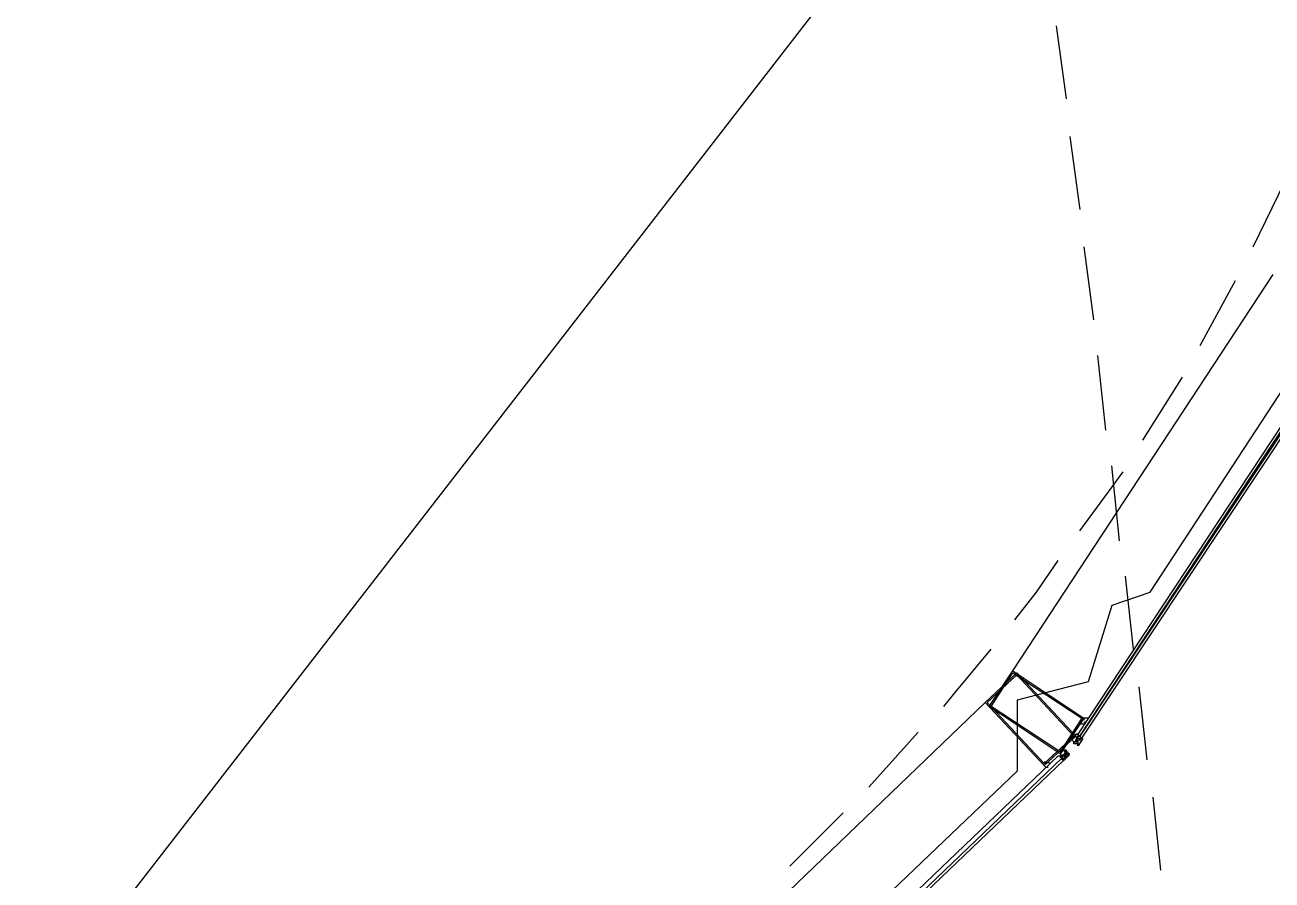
# Model space of a CAD drawing. Header units: feet. Extents: x -84 to 198, y -22 to 181.
# Drawn here: x 127.56 to 135.99, y 95.83 to 101.61 of the extents above; entities that cross this region are included whole.
import ezdxf

# ---------------------------------------------------------------- set-up
doc = ezdxf.new("R2010")
doc.units = ezdxf.units.FT
doc.layers.add('A-AREA-COMUN', color=252, linetype='CONTINUOUS')
doc.layers.add('A-LINEA', color=7, linetype='CONTINUOUS')

msp = doc.modelspace()

# ---------------------------------------------------------------- linework, layer by layer
at = {"layer": 'A-AREA-COMUN'}
msp.add_lwpolyline([(125.2, 91.3778), (128.288, 92.2844), (128.512, 92.6044), (129.088, 92.6044), (131.6, 94.1333), (131.68, 94.5244), (132.128, 94.5244), (134.272, 96.5689), (134.272, 97.0489), (134.752, 97.1733), (134.912, 97.6889), (135.168, 97.7778), (136.32, 99.5378)], dxfattribs=at)
at = {"layer": 'A-LINEA'}
for p, q in [((124.6928, 91.1125), (138.3191, 108.6919)), ((134.5333, 101.6044), (134.6, 101.1111)), ((134.6267, 100.8578), (134.6933, 100.3644)), ((135.8667, 100.1111), (136.08, 100.5511)), ((134.72, 100.1111), (134.7867, 99.6178)), ((134.24, 97.2444), (136, 99.9244)), ((135.5067, 99.4444), (135.7467, 99.8844)), ((134.8133, 99.3778), (134.8667, 98.8711)), ((135.12, 98.8044), (135.3867, 99.2311)), ((134.9067, 98.6311), (134.96, 98.1244)), ((135, 97.8844), (135.0533, 97.3911)), ((135.0933, 97.1378), (135.1467, 96.6444)), ((134.0533, 97.0311), (131.7333, 94.8044)), ((134.7333, 96.9111), (134.7333, 96.9111)), ((133.2667, 96.4578), (133.6, 96.8311)), ((134.6667, 96.8178), (134.6667, 96.8178)), ((134.6667, 96.8178), (134.6667, 96.8178)), ((134.68, 96.8178), (134.6667, 96.8178)), ((134.6667, 96.8178), (134.6667, 96.8178)), ((134.6667, 96.8178), (134.6667, 96.8178)), ((134.6667, 96.8044), (134.6667, 96.8178)), ((134.64, 96.7778), (134.64, 96.7778)), ((134.64, 96.7778), (134.64, 96.7778)), ((134.6533, 96.8044), (134.6533, 96.8044)), ((134.6533, 96.7644), (134.6533, 96.7644)), ((134.6533, 96.7644), (134.6533, 96.7644)), ((134.6533, 96.7644), (134.6533, 96.7644)), ((134.6533, 96.7644), (134.6533, 96.7644)), ((134.6533, 96.7644), (134.6667, 96.7644)), ((134.6533, 96.7644), (134.6533, 96.7644)), ((134.6533, 96.7644), (134.6667, 96.7644)), ((134.6533, 96.7644), (134.6533, 96.7644)), ((134.6533, 96.7644), (134.6533, 96.7644)), ((134.6533, 96.7644), (134.6533, 96.7644)), ((134.6533, 96.7644), (134.6533, 96.7644)), ((134.6533, 96.7644), (134.6667, 96.7644)), ((134.6533, 96.7644), (134.6533, 96.7644)), ((134.6533, 96.7644), (134.6533, 96.7644)), ((134.6533, 96.7644), (134.6533, 96.7644)), ((134.6533, 96.7644), (134.6533, 96.7644)), ((134.6533, 96.7644), (134.6533, 96.7644)), ((134.6533, 96.7644), (134.6533, 96.7644)), ((134.6533, 96.7644), (134.6533, 96.7644)), ((134.6533, 96.7644), (134.6533, 96.7644)), ((134.6667, 96.7644), (134.6533, 96.7644)), ((134.6667, 96.7644), (134.6533, 96.7644)), ((134.6533, 96.7644), (134.6533, 96.7644)), ((134.6533, 96.7644), (134.6533, 96.7644)), ((134.6667, 96.7778), (134.6667, 96.7778)), ((134.6667, 96.7778), (134.6667, 96.7778)), ((134.6667, 96.7778), (134.6667, 96.7778)), ((134.6667, 96.7778), (134.6667, 96.7778)), ((134.6667, 96.7778), (134.6667, 96.7778)), ((134.6667, 96.7778), (134.6667, 96.7778)), ((134.6667, 96.7778), (134.68, 96.7778)), ((134.6667, 96.7778), (134.68, 96.7778)), ((134.6667, 96.7644), (134.6667, 96.7778)), ((134.6667, 96.7644), (134.6667, 96.7644)), ((134.6667, 96.7644), (134.6667, 96.7644)), ((134.6667, 96.7644), (134.6667, 96.7644)), ((134.6667, 96.7644), (134.68, 96.7644)), ((134.6667, 96.7644), (134.6667, 96.7644)), ((134.6667, 96.7644), (134.6667, 96.7644)), ((134.6667, 96.7644), (134.6667, 96.7644)), ((134.6667, 96.7644), (134.6667, 96.7644)), ((134.6667, 96.7644), (134.6667, 96.7644)), ((134.6667, 96.7644), (134.6667, 96.7644)), ((134.6667, 96.7644), (134.6667, 96.7644)), ((134.6667, 96.7644), (134.6667, 96.7644)), ((134.6667, 96.7644), (134.6667, 96.7644)), ((134.6667, 96.7644), (134.6667, 96.7644)), ((134.6667, 96.7644), (134.6667, 96.7644)), ((134.6667, 96.7644), (134.6667, 96.7644)), ((134.6667, 96.7644), (134.6667, 96.7644)), ((134.68, 96.7644), (134.6667, 96.7644)), ((134.68, 96.7644), (134.6667, 96.7644)), ((134.6667, 96.7644), (134.6667, 96.7644)), ((134.68, 96.7644), (134.6667, 96.7644)), ((134.6667, 96.7644), (134.6667, 96.7644)), ((134.6667, 96.7511), (134.6667, 96.7511)), ((134.6667, 96.7511), (134.6667, 96.7511)), ((134.6667, 96.7511), (134.6667, 96.7511)), ((134.6667, 96.7511), (134.6667, 96.7511)), ((134.6667, 96.7511), (134.6667, 96.7511)), ((134.6667, 96.7511), (134.6667, 96.7511)), ((134.6667, 96.7511), (134.6667, 96.7511)), ((134.6667, 96.7511), (134.6667, 96.7511)), ((134.68, 96.8044), (134.68, 96.8044)), ((134.68, 96.8044), (134.68, 96.8044)), ((134.68, 96.8044), (134.68, 96.8044)), ((134.68, 96.8044), (134.6933, 96.8044)), ((134.68, 96.8044), (134.68, 96.8044)), ((134.68, 96.8044), (134.68, 96.8044)), ((134.68, 96.8044), (134.68, 96.8044)), ((134.68, 96.8044), (134.68, 96.8044)), ((134.68, 96.8044), (134.68, 96.8044)), ((134.68, 96.8044), (134.68, 96.8044)), ((134.68, 96.8044), (134.68, 96.8044)), ((134.68, 96.7911), (134.68, 96.8044)), ((134.6933, 96.8044), (134.68, 96.8044)), ((134.68, 96.7911), (134.68, 96.8044)), ((134.68, 96.8044), (134.68, 96.8044)), ((134.68, 96.8044), (134.68, 96.8044)), ((134.68, 96.7911), (134.68, 96.7911)), ((134.68, 96.7911), (134.68, 96.7911)), ((134.68, 96.7911), (134.68, 96.7911)), ((134.68, 96.7911), (134.6933, 96.7911)), ((134.68, 96.7911), (134.68, 96.7911)), ((134.68, 96.7911), (134.68, 96.7911)), ((134.68, 96.7911), (134.68, 96.7911)), ((134.68, 96.7911), (134.68, 96.7911)), ((134.68, 96.7911), (134.68, 96.7911)), ((134.68, 96.7911), (134.68, 96.7911)), ((134.68, 96.7911), (134.6933, 96.7911)), ((134.68, 96.7911), (134.68, 96.7911)), ((134.68, 96.7911), (134.68, 96.7911)), ((134.68, 96.7911), (134.68, 96.7911)), ((134.68, 96.7911), (134.68, 96.7911)), ((134.68, 96.7911), (134.68, 96.7911)), ((134.68, 96.7911), (134.68, 96.7911)), ((134.68, 96.7911), (134.68, 96.7911)), ((134.68, 96.7911), (134.68, 96.7911)), ((134.68, 96.7911), (134.68, 96.7911)), ((134.68, 96.7911), (134.68, 96.7911)), ((134.68, 96.7778), (134.68, 96.7778)), ((134.68, 96.7778), (134.68, 96.7644)), ((134.68, 96.7778), (134.68, 96.7778)), ((134.68, 96.7778), (134.6933, 96.7778)), ((134.68, 96.7778), (134.68, 96.7778)), ((134.68, 96.7778), (134.68, 96.7778)), ((134.68, 96.7778), (134.68, 96.7778)), ((134.68, 96.7778), (134.68, 96.7778)), ((134.68, 96.7778), (134.68, 96.7778)), ((134.68, 96.7778), (134.68, 96.7778)), ((134.68, 96.7778), (134.68, 96.7778)), ((134.68, 96.7778), (134.68, 96.7778)), ((134.68, 96.7778), (134.68, 96.7778)), ((134.68, 96.7778), (134.68, 96.7778)), ((134.68, 96.7778), (134.6933, 96.7778)), ((134.68, 96.7778), (134.68, 96.7778)), ((134.68, 96.7778), (134.68, 96.7778)), ((134.68, 96.7778), (134.68, 96.7778)), ((134.68, 96.7778), (134.68, 96.7778)), ((134.68, 96.7644), (134.68, 96.7778)), ((134.68, 96.7778), (134.68, 96.7778)), ((134.68, 96.7778), (134.68, 96.7778)), ((134.68, 96.7778), (134.68, 96.7778)), ((134.68, 96.7778), (134.68, 96.7778)), ((134.68, 96.7778), (134.68, 96.7778)), ((134.68, 96.7778), (134.68, 96.7778)), ((134.68, 96.7778), (134.68, 96.7778)), ((134.68, 96.7778), (134.68, 96.7778)), ((134.68, 96.7778), (134.68, 96.7778)), ((134.68, 96.7778), (134.68, 96.7778)), ((134.68, 96.7644), (134.68, 96.7644)), ((134.68, 96.7644), (134.68, 96.7511)), ((134.68, 96.7644), (134.68, 96.7644)), ((134.68, 96.7644), (134.68, 96.7644)), ((134.68, 96.7644), (134.68, 96.7644)), ((134.68, 96.7644), (134.68, 96.7644)), ((134.68, 96.7644), (134.68, 96.7644)), ((134.68, 96.7644), (134.68, 96.7644)), ((134.68, 96.7644), (134.68, 96.7644)), ((134.68, 96.7644), (134.68, 96.7644)), ((134.68, 96.7644), (134.68, 96.7644)), ((134.68, 96.7644), (134.68, 96.7644)), ((134.68, 96.7644), (134.68, 96.7644)), ((134.68, 96.7644), (134.68, 96.7644)), ((134.68, 96.7644), (134.68, 96.7644)), ((134.68, 96.7644), (134.68, 96.7644)), ((134.68, 96.7644), (134.68, 96.7644)), ((134.68, 96.7644), (134.68, 96.7644)), ((134.68, 96.7644), (134.68, 96.7644)), ((134.68, 96.7644), (134.68, 96.7644)), ((134.68, 96.7644), (134.68, 96.7644)), ((134.68, 96.7644), (134.68, 96.7644)), ((134.68, 96.7644), (134.68, 96.7644)), ((134.68, 96.7644), (134.68, 96.7644)), ((134.68, 96.7644), (134.68, 96.7644)), ((134.68, 96.7644), (134.68, 96.7644)), ((134.68, 96.7644), (134.68, 96.7644)), ((134.68, 96.7644), (134.68, 96.7644)), ((134.68, 96.7511), (134.68, 96.7511)), ((134.68, 96.7511), (134.68, 96.7511)), ((134.68, 96.7511), (134.68, 96.7511)), ((134.68, 96.7511), (134.68, 96.7511)), ((134.68, 96.7511), (134.68, 96.7511)), ((134.68, 96.7511), (134.68, 96.7511)), ((134.68, 96.7511), (134.68, 96.7511)), ((134.68, 96.7511), (134.68, 96.7511)), ((134.68, 96.7511), (134.68, 96.7511)), ((134.68, 96.7511), (134.68, 96.7511)), ((134.68, 96.7511), (134.68, 96.7511)), ((134.68, 96.7511), (134.68, 96.7511)), ((134.68, 96.7511), (134.68, 96.7511)), ((134.68, 96.7511), (134.68, 96.7511)), ((134.68, 96.7511), (134.68, 96.7511)), ((134.68, 96.7511), (134.68, 96.7511)), ((134.68, 96.7378), (134.68, 96.7511)), ((134.7146, 96.7871), (134.6826, 96.7387)), ((134.6933, 96.8044), (134.6933, 96.8044)), ((134.6933, 96.8044), (134.6933, 96.8044)), ((134.6933, 96.8044), (134.6933, 96.8044)), ((134.6933, 96.8044), (134.6933, 96.8044)), ((134.6933, 96.8044), (134.6933, 96.8044)), ((134.6933, 96.8044), (134.6933, 96.8044)), ((134.6933, 96.8044), (134.6933, 96.8044)), ((134.6933, 96.8044), (134.6933, 96.8044)), ((134.6933, 96.7911), (134.6933, 96.7911)), ((134.6933, 96.7911), (134.6933, 96.7778)), ((134.6933, 96.7911), (134.6933, 96.7911)), ((134.6933, 96.7911), (134.6933, 96.7911)), ((134.6933, 96.7911), (134.6933, 96.7911)), ((134.6933, 96.7911), (134.6933, 96.7911)), ((134.6933, 96.7911), (134.7067, 96.7911)), ((134.6933, 96.7911), (134.6933, 96.7911)), ((134.6933, 96.7911), (134.6933, 96.7911)), ((134.6933, 96.7911), (134.6933, 96.7911)), ((134.6933, 96.7911), (134.6933, 96.7911)), ((134.6933, 96.7911), (134.6933, 96.7911)), ((134.6933, 96.7778), (134.6933, 96.7911)), ((134.6933, 96.7778), (134.6933, 96.7911)), ((134.6933, 96.7911), (134.6933, 96.7911)), ((134.6933, 96.7778), (134.6933, 96.7911)), ((134.6933, 96.7911), (134.6933, 96.7911)), ((134.6933, 96.7911), (134.6933, 96.7911)), ((134.6933, 96.7911), (134.6933, 96.7911)), ((134.6933, 96.7911), (134.6933, 96.7911)), ((134.6933, 96.7911), (134.6933, 96.7911)), ((134.6933, 96.7911), (134.6933, 96.7911)), ((134.6933, 96.7911), (134.6933, 96.7911)), ((134.6933, 96.7911), (134.6933, 96.7911)), ((134.6933, 96.7911), (134.6933, 96.7911)), ((134.6933, 96.7911), (134.6933, 96.7911)), ((134.6933, 96.7911), (134.6933, 96.7911)), ((134.6933, 96.7911), (134.6933, 96.7911)), ((134.6933, 96.7778), (134.6933, 96.7778)), ((134.6933, 96.7778), (134.6933, 96.7778)), ((134.6933, 96.7778), (134.7067, 96.7778)), ((134.6933, 96.7778), (134.6933, 96.7778)), ((134.6933, 96.7778), (134.6933, 96.7778)), ((134.6933, 96.7778), (134.6933, 96.7778)), ((134.6933, 96.7778), (134.6933, 96.7778)), ((134.6933, 96.7778), (134.6933, 96.7778)), ((134.6933, 96.7778), (134.6933, 96.7778)), ((134.6933, 96.7778), (134.6933, 96.7778)), ((134.6933, 96.7778), (134.6933, 96.7778)), ((134.6933, 96.7778), (134.6933, 96.7778)), ((134.6933, 96.7778), (134.6933, 96.7778)), ((134.6933, 96.7778), (134.6933, 96.7778)), ((134.6933, 96.7778), (134.6933, 96.7778)), ((134.6933, 96.7778), (134.6933, 96.7778)), ((134.6933, 96.7778), (134.6933, 96.7778)), ((134.6933, 96.7778), (134.6933, 96.7778)), ((134.6933, 96.7778), (134.6933, 96.7778)), ((134.6933, 96.7778), (134.6933, 96.7778)), ((134.6933, 96.7778), (134.6933, 96.7778)), ((134.6933, 96.7778), (134.6933, 96.7778)), ((134.6933, 96.7778), (134.6933, 96.7778)), ((134.6933, 96.7778), (134.6933, 96.7778)), ((134.6933, 96.7778), (134.6933, 96.7778)), ((134.6933, 96.7778), (134.6933, 96.7778)), ((134.6933, 96.7778), (134.6933, 96.7778)), ((134.6933, 96.7778), (134.6933, 96.7778)), ((134.6933, 96.7778), (134.6933, 96.7778)), ((134.6933, 96.7778), (134.6933, 96.7778)), ((134.6933, 96.7778), (134.6933, 96.7778)), ((134.6933, 96.7778), (134.6933, 96.7778)), ((134.6933, 96.7778), (134.6933, 96.7778)), ((134.6933, 96.7644), (134.6933, 96.7644)), ((134.6933, 96.7644), (134.6933, 96.7644)), ((134.6933, 96.7644), (134.6933, 96.7644)), ((134.6933, 96.7644), (134.6933, 96.7644)), ((134.6933, 96.7644), (134.6933, 96.7644)), ((134.7067, 96.7911), (134.7067, 96.7911)), ((134.7067, 96.7911), (134.7067, 96.7911)), ((134.7067, 96.7911), (134.7067, 96.7911)), ((134.7067, 96.7911), (134.7067, 96.7911)), ((134.7067, 96.7911), (134.7067, 96.7911)), ((134.7067, 96.7911), (134.7067, 96.7911)), ((134.7067, 96.7911), (134.7067, 96.7911)), ((134.7067, 96.7911), (134.7067, 96.7911)), ((134.7067, 96.7911), (134.7067, 96.7911)), ((134.7067, 96.7911), (134.7067, 96.7911)), ((134.7067, 96.7911), (134.7067, 96.7911)), ((134.7067, 96.7778), (134.7067, 96.7778)), ((134.56, 96.6711), (134.56, 96.6711)), ((134.56, 96.6711), (134.56, 96.6711)), ((134.56, 96.6711), (134.56, 96.6711)), ((134.56, 96.6711), (134.56, 96.6578)), ((134.56, 96.6711), (134.56, 96.6711)), ((134.56, 96.6711), (134.56, 96.6711)), ((134.56, 96.6711), (134.56, 96.6711)), ((134.56, 96.6711), (134.56, 96.6711)), ((134.56, 96.6711), (134.56, 96.6711)), ((134.56, 96.6711), (134.56, 96.6711)), ((134.5733, 96.6711), (134.56, 96.6711)), ((134.5733, 96.6711), (134.5733, 96.6578)), ((134.5733, 96.6711), (134.5733, 96.6711)), ((134.5733, 96.6711), (134.5733, 96.6578)), ((134.5733, 96.6711), (134.5733, 96.6711)), ((134.5733, 96.6711), (134.5733, 96.6711)), ((134.5733, 96.6711), (134.5867, 96.6711)), ((134.5733, 96.6711), (134.5733, 96.6711)), ((134.5733, 96.6711), (134.5733, 96.6711)), ((134.5733, 96.6578), (134.5733, 96.6711)), ((134.5733, 96.6711), (134.5733, 96.6711)), ((134.5733, 96.6711), (134.5733, 96.6711)), ((134.5733, 96.6711), (134.5733, 96.6711)), ((134.5733, 96.6578), (134.5733, 96.6711)), ((134.5733, 96.6711), (134.5733, 96.6711)), ((134.5733, 96.6711), (134.5733, 96.6711)), ((134.5733, 96.6578), (134.5733, 96.6578)), ((134.5733, 96.6578), (134.5733, 96.6578)), ((134.5733, 96.6578), (134.5733, 96.6444)), ((134.5733, 96.6578), (134.5733, 96.6578)), ((134.5733, 96.6578), (134.5733, 96.6578)), ((134.5733, 96.6578), (134.5733, 96.6578)), ((134.5733, 96.6578), (134.5733, 96.6578)), ((134.5733, 96.6578), (134.5733, 96.6578)), ((134.5733, 96.6578), (134.5733, 96.6578)), ((134.5733, 96.6578), (134.5733, 96.6578)), ((134.5733, 96.6578), (134.5733, 96.6578)), ((134.5733, 96.6578), (134.5733, 96.6578)), ((134.5733, 96.6578), (134.5733, 96.6578)), ((134.5733, 96.6578), (134.5733, 96.6578)), ((134.5733, 96.6578), (134.5733, 96.6578)), ((134.5733, 96.6578), (134.5733, 96.6578)), ((134.5733, 96.6444), (134.5733, 96.6578)), ((134.5733, 96.6578), (134.5733, 96.6578)), ((134.5733, 96.6578), (134.5733, 96.6578)), ((134.5733, 96.6578), (134.5733, 96.6578)), ((134.5733, 96.6578), (134.5733, 96.6578)), ((134.5733, 96.6578), (134.5733, 96.6578)), ((134.5733, 96.6578), (134.5733, 96.6578)), ((134.5733, 96.6578), (134.5733, 96.6578)), ((134.6245, 96.6769), (134.5826, 96.6368)), ((134.5867, 96.7111), (134.5867, 96.7111)), ((134.5867, 96.7111), (134.5867, 96.7111)), ((134.6, 96.6978), (134.5867, 96.6978)), ((134.6, 96.6844), (134.5867, 96.6844)), ((134.5867, 96.6844), (134.5867, 96.6844)), ((134.5867, 96.6844), (134.5867, 96.6844)), ((134.5867, 96.6844), (134.5867, 96.6844)), ((134.5867, 96.6844), (134.5867, 96.6844)), ((134.5867, 96.6711), (134.5867, 96.6844)), ((134.5867, 96.6711), (134.6, 96.6711)), ((134.5867, 96.6711), (134.5867, 96.6711)), ((134.5867, 96.6711), (134.5867, 96.6711)), ((134.5867, 96.6711), (134.5867, 96.6711)), ((134.5867, 96.6711), (134.5867, 96.6711)), ((134.5867, 96.6711), (134.5867, 96.6711)), ((134.5867, 96.6711), (134.5867, 96.6711)), ((134.5867, 96.6711), (134.5867, 96.6711)), ((134.5867, 96.6711), (134.5867, 96.6711)), ((134.5867, 96.6711), (134.5867, 96.6711)), ((134.5867, 96.6711), (134.5867, 96.6711)), ((134.5867, 96.6711), (134.5867, 96.6578)), ((134.5867, 96.6711), (134.5867, 96.6578)), ((134.5867, 96.6711), (134.5867, 96.6578)), ((134.5867, 96.6711), (134.5867, 96.6711)), ((134.5867, 96.6711), (134.5867, 96.6711)), ((134.5867, 96.6711), (134.5867, 96.6711)), ((134.5867, 96.6711), (134.5867, 96.6711)), ((134.5867, 96.6711), (134.5867, 96.6711)), ((134.5867, 96.6711), (134.5867, 96.6711)), ((134.5867, 96.6711), (134.5867, 96.6711)), ((134.5867, 96.6711), (134.5867, 96.6711)), ((134.5867, 96.6711), (134.5867, 96.6711)), ((134.5867, 96.6711), (134.5867, 96.6711)), ((134.5867, 96.6711), (134.5867, 96.6711)), ((134.5867, 96.6711), (134.6, 96.6711)), ((134.5867, 96.6711), (134.5867, 96.6711)), ((134.5867, 96.6711), (134.5867, 96.6711)), ((134.5867, 96.6711), (134.5867, 96.6711)), ((134.5867, 96.6578), (134.5867, 96.6578)), ((134.5867, 96.6578), (134.5867, 96.6578)), ((134.5867, 96.6578), (134.5867, 96.6444)), ((134.5867, 96.6578), (134.5867, 96.6578)), ((134.5867, 96.6578), (134.5867, 96.6444)), ((134.5867, 96.6578), (134.5867, 96.6578)), ((134.5867, 96.6578), (134.5867, 96.6578)), ((134.5867, 96.6578), (134.5867, 96.6578)), ((134.5867, 96.6578), (134.5867, 96.6578)), ((134.5867, 96.6578), (134.5867, 96.6578)), ((134.5867, 96.6578), (134.5867, 96.6578)), ((134.5867, 96.6578), (134.5867, 96.6578)), ((134.5867, 96.6578), (134.5867, 96.6578)), ((134.5867, 96.6578), (134.5867, 96.6578)), ((134.6, 96.6578), (134.5867, 96.6578)), ((134.5867, 96.6578), (134.5867, 96.6578)), ((134.5867, 96.6578), (134.5867, 96.6578)), ((134.5867, 96.6578), (134.5867, 96.6578)), ((134.5867, 96.6578), (134.5867, 96.6578)), ((134.5867, 96.6578), (134.5867, 96.6578)), ((134.5867, 96.6578), (134.5867, 96.6578)), ((134.5867, 96.6578), (134.5867, 96.6578)), ((134.5867, 96.6578), (134.5867, 96.6578)), ((134.5867, 96.6444), (134.5867, 96.6578)), ((134.5867, 96.6578), (134.5867, 96.6578)), ((134.5867, 96.6578), (134.5867, 96.6578)), ((134.5867, 96.6578), (134.5867, 96.6578)), ((134.5867, 96.6578), (134.5867, 96.6578)), ((134.5867, 96.6578), (134.5867, 96.6578)), ((134.5867, 96.6578), (134.5867, 96.6578)), ((134.5867, 96.6578), (134.6, 96.6578)), ((134.5867, 96.6578), (134.6, 96.6578)), ((134.5867, 96.6578), (134.6, 96.6578)), ((134.6, 96.6978), (134.6, 96.6978)), ((134.6, 96.6978), (134.6, 96.6978)), ((134.6, 96.6978), (134.6, 96.6978)), ((134.6, 96.6978), (134.6, 96.6978)), ((134.6, 96.6978), (134.6, 96.6978)), ((134.6, 96.6978), (134.6, 96.6978)), ((134.6, 96.6978), (134.6, 96.6978)), ((134.6, 96.6978), (134.6, 96.6978)), ((134.6, 96.6978), (134.6, 96.6978)), ((134.6, 96.6978), (134.6, 96.6978)), ((134.6, 96.6978), (134.6, 96.6978)), ((134.6, 96.6978), (134.6, 96.6978)), ((134.6, 96.6978), (134.6, 96.6978)), ((134.6, 96.6978), (134.6, 96.6978)), ((134.6, 96.6978), (134.6, 96.6978)), ((134.6, 96.6978), (134.6, 96.6978)), ((134.6, 96.6978), (134.6, 96.6978)), ((134.6, 96.6978), (134.6, 96.6978)), ((134.6, 96.6978), (134.6, 96.6844)), ((134.6, 96.6978), (134.6, 96.6978)), ((134.6, 96.6978), (134.6, 96.6978)), ((134.6, 96.6978), (134.6, 96.6978)), ((134.6, 96.6978), (134.6, 96.6978)), ((134.6, 96.6978), (134.6, 96.6978)), ((134.6, 96.6978), (134.6, 96.6978)), ((134.6, 96.6844), (134.6, 96.6844)), ((134.6, 96.6844), (134.6, 96.6844)), ((134.6, 96.6844), (134.6, 96.6844)), ((134.6, 96.6844), (134.6, 96.6844)), ((134.6, 96.6844), (134.6, 96.6844)), ((134.6, 96.6844), (134.6, 96.6844)), ((134.6, 96.6844), (134.6, 96.6844)), ((134.6, 96.6844), (134.6, 96.6844)), ((134.6, 96.6844), (134.6, 96.6844)), ((134.6, 96.6844), (134.6, 96.6844)), ((134.6, 96.6844), (134.6, 96.6844)), ((134.6, 96.6844), (134.6, 96.6844)), ((134.6, 96.6844), (134.6, 96.6711)), ((134.6, 96.6844), (134.6, 96.6711)), ((134.6, 96.6844), (134.6, 96.6711)), ((134.6, 96.6844), (134.6, 96.6844)), ((134.6, 96.6844), (134.6, 96.6844)), ((134.6, 96.6844), (134.6, 96.6844)), ((134.6, 96.6844), (134.6, 96.6844)), ((134.6, 96.6844), (134.6, 96.6844)), ((134.6, 96.6844), (134.6, 96.6844)), ((134.6, 96.6844), (134.6, 96.6844)), ((134.6, 96.6844), (134.6, 96.6844)), ((134.6, 96.6844), (134.6, 96.6844)), ((134.6, 96.6844), (134.6, 96.6844)), ((134.6, 96.6711), (134.6, 96.6844)), ((134.6, 96.6711), (134.6, 96.6844)), ((134.6, 96.6844), (134.6133, 96.6844)), ((134.6133, 96.6844), (134.6, 96.6844)), ((134.6, 96.6711), (134.6133, 96.6844)), ((134.6, 96.6711), (134.6, 96.6711)), ((134.6, 96.6711), (134.6, 96.6578)), ((134.6, 96.6711), (134.6, 96.6711)), ((134.6, 96.6711), (134.6, 96.6711)), ((134.6, 96.6711), (134.6, 96.6711)), ((134.6, 96.6711), (134.6, 96.6711)), ((134.6, 96.6711), (134.6, 96.6711)), ((134.6, 96.6711), (134.6, 96.6711)), ((134.6, 96.6711), (134.6, 96.6711)), ((134.6, 96.6711), (134.6, 96.6711)), ((134.6, 96.6711), (134.6, 96.6711)), ((134.6, 96.6711), (134.6, 96.6711)), ((134.6, 96.6711), (134.6, 96.6711)), ((134.6, 96.6711), (134.6, 96.6711)), ((134.6, 96.6711), (134.6, 96.6711)), ((134.6, 96.6711), (134.6, 96.6711)), ((134.6, 96.6711), (134.6, 96.6711)), ((134.6, 96.6711), (134.6, 96.6711)), ((134.6, 96.6711), (134.6, 96.6711)), ((134.6, 96.6578), (134.6, 96.6578)), ((134.6, 96.6578), (134.6, 96.6578)), ((134.6, 96.6578), (134.6, 96.6578)), ((134.6, 96.6578), (134.6, 96.6578)), ((134.6, 96.6578), (134.6, 96.6578)), ((134.6, 96.6578), (134.6, 96.6578)), ((134.6, 96.6578), (134.6, 96.6578)), ((134.6, 96.6578), (134.6, 96.6578)), ((134.6, 96.6578), (134.6, 96.6578)), ((134.6, 96.6578), (134.6, 96.6578)), ((134.6, 96.6578), (134.6, 96.6578)), ((134.6, 96.6578), (134.6, 96.6578)), ((134.6, 96.6578), (134.6, 96.6578)), ((134.6133, 96.6978), (134.6133, 96.6978)), ((134.6133, 96.6978), (134.6133, 96.6978)), ((134.6133, 96.6978), (134.6133, 96.6978)), ((134.6133, 96.6978), (134.6133, 96.6978)), ((134.6133, 96.6844), (134.6133, 96.6844)), ((134.6133, 96.6844), (134.6133, 96.6844)), ((134.6133, 96.6844), (134.6133, 96.6844)), ((134.6133, 96.6844), (134.6133, 96.6844)), ((134.6133, 96.6844), (134.6133, 96.6844)), ((134.6133, 96.6844), (134.6133, 96.6844)), ((134.6133, 96.6844), (134.6133, 96.6844)), ((134.6133, 96.6844), (134.6133, 96.6844)), ((134.6133, 96.6844), (134.6133, 96.6844)), ((134.6133, 96.6844), (134.6133, 96.6844)), ((134.6133, 96.6844), (134.6133, 96.6844)), ((134.6133, 96.6844), (134.6133, 96.6844)), ((134.6133, 96.6844), (134.6133, 96.6711)), ((134.6267, 96.6844), (134.6133, 96.6844)), ((134.6133, 96.6711), (134.6133, 96.6711)), ((134.6133, 96.6711), (134.6133, 96.6711)), ((134.6133, 96.6711), (134.6133, 96.6711)), ((134.6133, 96.6711), (134.6133, 96.6711)), ((134.6133, 96.6711), (134.6133, 96.6711)), ((134.6133, 96.6711), (134.6133, 96.6711)), ((134.6133, 96.6711), (134.6133, 96.6711)), ((134.6133, 96.6711), (134.6133, 96.6711)), ((134.6133, 96.6711), (134.6133, 96.6711)), ((134.6133, 96.6711), (134.6133, 96.6711)), ((134.6133, 96.6711), (134.6133, 96.6711)), ((134.6133, 96.6711), (134.6133, 96.6711)), ((134.6133, 96.6711), (134.6133, 96.6711)), ((134.6133, 96.6711), (134.6133, 96.6711)), ((134.6133, 96.6711), (134.6133, 96.6711)), ((134.6133, 96.6711), (134.6133, 96.6711)), ((134.6133, 96.6711), (134.6133, 96.6711)), ((134.4933, 96.6044), (134.4933, 96.6044)), ((134.5733, 96.6444), (134.5733, 96.6444)), ((134.5733, 96.6444), (134.5733, 96.6444)), ((134.5867, 96.6444), (134.5867, 96.6444)), ((134.5867, 96.6444), (134.5867, 96.6444)), ((134.5867, 96.6444), (134.5867, 96.6444)), ((134.5867, 96.6444), (134.5867, 96.6444)), ((134.5867, 96.6444), (134.5867, 96.6444)), ((134.5867, 96.6444), (134.5867, 96.6444)), ((134.5867, 96.6444), (134.5867, 96.6444)), ((134.5867, 96.6444), (134.5867, 96.6444)), ((134.5867, 96.6444), (134.5867, 96.6444)), ((134.5867, 96.6444), (134.5867, 96.6444)), ((134.5867, 96.6444), (134.5867, 96.6444)), ((134.5867, 96.6444), (134.5867, 96.6444)), ((134.5867, 96.6444), (134.5867, 96.6444)), ((135.1867, 96.3911), (135.24, 95.8978)), ((132.7333, 95.9244), (133.0933, 96.2844))]:
    msp.add_line(p, q, dxfattribs=at)
for points in [[(134.6933, 96.8044), (136.5867, 99.6711), (136.5867, 99.6844), (136.5733, 99.6844), (134.68, 96.8178), (134.6933, 96.8044)], [(134.7067, 96.7911), (136.6133, 99.6578), (136.6133, 99.6711), (136.6, 99.6711), (134.6933, 96.8044), (134.7067, 96.7911)], [(134.6933, 98.1911), (134.92, 98.4978), (134.9867, 98.5911)], [(134.2533, 97.5911), (134.4, 97.7778), (134.5467, 97.9911)], [(133.7733, 97.0044), (133.84, 97.0844), (134.0933, 97.3911)], [(134.08, 97.0044), (134.24, 97.2444), (134.72, 96.9244), (134.56, 96.6844), (134.08, 97.0044)], [(134.2667, 97.2311), (134.0533, 97.0311), (134.4533, 96.6044), (134.6667, 96.8044), (134.2667, 97.2311)], [(134.2667, 97.2178), (134.0667, 97.0311), (134.4533, 96.6178), (134.6533, 96.8044), (134.2667, 97.2178)], [(134.0933, 97.0044), (134.24, 97.2311), (134.7067, 96.9244), (134.56, 96.6978), (134.0933, 97.0044)], [(134.72, 96.8844), (134.72, 96.8844), (134.72, 96.8844), (134.72, 96.8844), (134.6933, 96.8844), (134.6933, 96.8844), (134.7067, 96.9111), (134.7067, 96.9111), (134.7067, 96.9111), (134.7067, 96.9111), (134.7067, 96.9111), (134.7067, 96.9111), (134.7067, 96.9111), (134.7067, 96.9111), (134.7067, 96.9111), (134.7067, 96.9111), (134.7067, 96.9111)], [(134.7467, 96.9244), (134.72, 96.9244), (134.72, 96.9244), (134.72, 96.9111), (134.72, 96.9111), (134.7067, 96.9244), (134.7067, 96.9244), (134.7067, 96.9244), (134.7067, 96.9244)], [(134.7467, 96.9111), (134.7467, 96.9111), (134.7467, 96.9111)], [(134.6667, 96.8178), (134.68, 96.8178), (134.68, 96.8044), (134.6933, 96.8044), (134.7067, 96.7911)], [(134.72, 96.8978), (134.7333, 96.8978), (134.7333, 96.8978)], [(134.64, 96.8044), (134.6533, 96.8044), (134.6533, 96.8044), (134.6533, 96.8044), (134.6533, 96.8044), (134.6533, 96.8044), (134.6667, 96.8044), (134.6667, 96.8044), (134.68, 96.7911), (134.68, 96.7911), (134.68, 96.7911), (134.6667, 96.7778), (134.6667, 96.7778), (134.6667, 96.7778)], [(134.64, 96.8044), (134.64, 96.7911), (134.64, 96.7911), (134.64, 96.7911), (134.6533, 96.7911), (134.6533, 96.7911), (134.64, 96.7778), (134.64, 96.7778), (134.6533, 96.7644), (134.6533, 96.7644), (134.6533, 96.7644)], [(134.68, 96.7511), (134.6667, 96.7511), (134.6533, 96.7511), (134.6533, 96.7644), (134.64, 96.7778)], [(134.649, 96.7677), (134.6764, 96.7729), (134.672, 96.8004)], [(134.6533, 96.8044), (134.6533, 96.8044), (134.6533, 96.8044), (134.6533, 96.7911), (134.6533, 96.7911)], [(134.68, 96.7644), (134.6667, 96.7644), (134.68, 96.7644)], [(134.68, 96.7644), (134.68, 96.7778), (134.6933, 96.7778)], [(134.5733, 96.6578), (132.08, 94.2711), (132.0667, 94.2844), (132.0667, 94.2978), (134.5467, 96.6711), (134.56, 96.6711), (134.5733, 96.6578)], [(134.5867, 96.6444), (132.0933, 94.2578), (132.08, 94.2711), (134.5733, 96.6578), (134.5867, 96.6444)], [(134.6, 96.6978), (134.6, 96.6978), (134.6, 96.6978), (134.6, 96.6978), (134.5867, 96.7111), (134.5867, 96.7111), (134.5733, 96.6978), (134.5733, 96.6978), (134.5733, 96.6978), (134.5733, 96.6978), (134.56, 96.7111), (134.56, 96.6978), (134.56, 96.6978), (134.56, 96.6978), (134.56, 96.6978), (134.56, 96.6978), (134.56, 96.6978)], [(134.56, 96.6844), (134.56, 96.6844), (134.56, 96.6844), (134.56, 96.6844), (134.5733, 96.6711), (134.5733, 96.6711)], [(134.56, 96.6711), (134.5733, 96.6578), (134.5867, 96.6444)], [(134.5664, 96.6764), (134.5942, 96.677), (134.5945, 96.7049)], [(134.5867, 96.6444), (134.5733, 96.6444), (134.5733, 96.6578)], [(134.5867, 96.7111), (134.6, 96.7111), (134.6, 96.6978), (134.6133, 96.6978), (134.6133, 96.6844), (134.6, 96.6844), (134.6, 96.6978)], [(134.5867, 96.6711), (134.5867, 96.6711), (134.5867, 96.6844), (134.5867, 96.6844), (134.5867, 96.6844)], [(134.6, 96.6844), (134.6, 96.6711), (134.5867, 96.6711), (134.5867, 96.6578)], [(134.6, 96.6578), (134.5867, 96.6711), (134.5867, 96.6578)], [(134.6, 96.6711), (134.5867, 96.6711), (134.5867, 96.6578)], [(134.6, 96.6711), (134.5867, 96.6711), (134.6, 96.6711)], [(134.4533, 96.6311), (134.4667, 96.6311), (134.4667, 96.6311), (134.4667, 96.6178), (134.4667, 96.6178), (134.4667, 96.6178), (134.48, 96.6311), (134.48, 96.6311), (134.4933, 96.6178), (134.4933, 96.6178), (134.4933, 96.6178)], [(134.48, 96.5911), (134.4667, 96.5911), (134.4667, 96.5911), (134.4667, 96.5911), (134.4533, 96.6044), (134.4533, 96.6044), (134.4667, 96.6178), (134.4667, 96.6178), (134.4533, 96.6178), (134.4533, 96.6178), (134.4533, 96.6178), (134.4533, 96.6178), (134.4533, 96.6178)], [(134.4667, 96.6178), (134.4667, 96.6178), (134.4667, 96.6178), (134.4667, 96.6178), (134.4533, 96.6178)], [(134.48, 96.6044), (134.48, 96.6044), (134.48, 96.6044)]]:
    msp.add_lwpolyline(points, dxfattribs=at)
msp.add_lwpolyline([(134.5733, 96.6978), (134.56, 96.6978), (134.56, 96.6978), (134.5733, 96.6978)], close=True, dxfattribs=at)

doc.saveas('drawing.dxf')
